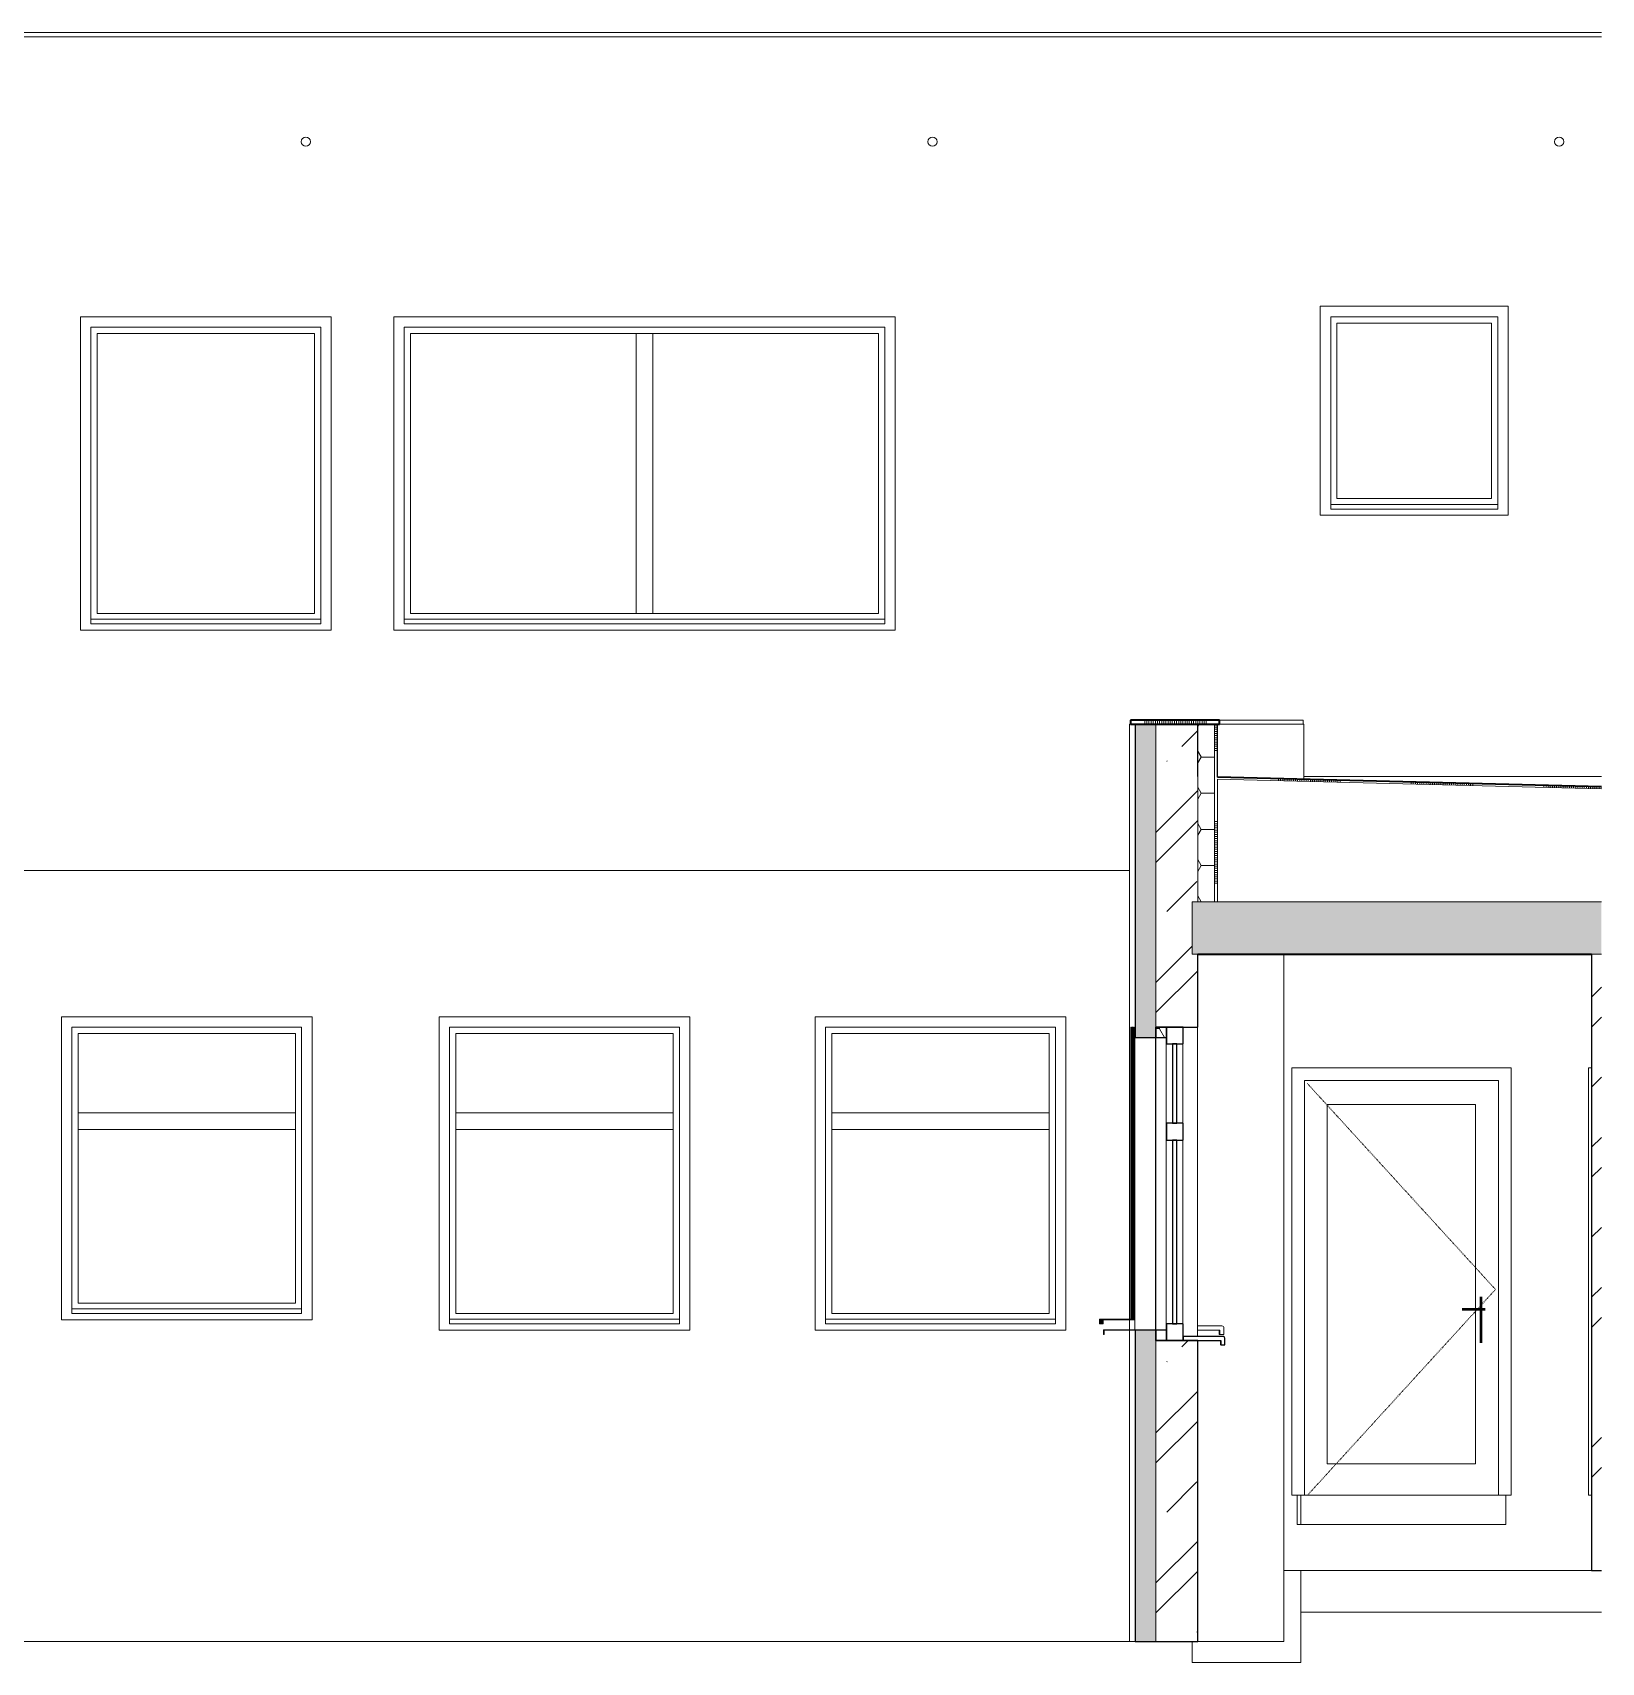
# Model space of a CAD drawing. Header units: millimetres. Extents: x -20192 to 462224, y -45352 to 20466.
# Drawn here: x 31350 to 38860, y 430 to 8230 of the extents above; entities that cross this region are included whole.
import ezdxf

# ---------------------------------------------------------------- set-up
doc = ezdxf.new("R2010")
doc.units = ezdxf.units.MM
doc.linetypes.add('Čárka', pattern=[6.35, 3.175, -3.175])
for name, color, linetype, lineweight in [('A-DOOR', 31, 'Continuous', 9), ('A-DOOR-FRAM', 31, 'Continuous', 9), ('A-FLOR', 192, 'Continuous', 9), ('A-GENM', 13, 'Continuous', 9), ('A-GLAZ', 151, 'Continuous', 9), ('A-ROOF', 132, 'Continuous', 9), ('A-ROOF-PATT', 132, 'Continuous', 35), ('A-WALL', 113, 'Continuous', 9), ('A-WALL-PATT', 111, 'Continuous', 25), ('Q-SPCQ', 91, 'Continuous', 9), ('S-COLS', 52, 'Continuous', 9)]:
    doc.layers.add(name, color=color, linetype=linetype, lineweight=lineweight)
pattern_1 = [(45, (46693.3, 5e-10), (-359.21, 359.21), []), (45, (46837, 5e-10), (-359.21, 359.21), []), (45, (47124.37, 5e-10), (-215.526, 502.894), [203.2, -101.6, 3.353, -98.247])]

# ---------------------------------------------------------------- blocks, each defined once
blk = doc.blocks.new('DVERE_1k_oblozka - DD03_01_800x1970_koupelna-1549489-VB4-J-Bourání')
at = {"layer": 'A-DOOR-FRAM'}
for p, q in [((-76234.6, 3275), (-76249.6, 3275)), ((-76249.6, 3275), (-76249.6, 1230)), ((-76234.6, 1230), (-76249.6, 1230))]:
    blk.add_line(p, q, dxfattribs=at)
blk = doc.blocks.new('DVERE_1k_oblozka - DD03_01_900x1970_koupelna-1549518-VB4-J-Bourání')
at = {"layer": 'A-DOOR'}
for p, q in [((-77609.6, 1230), (-77609.6, 3215)), ((-76679.6, 3215), (-77609.6, 3215)), ((-76679.6, 1230), (-76679.6, 3215)), ((-77499.6, 3100), (-77499.6, 1380)), ((-76789.6, 3100), (-77499.6, 3100)), ((-76789.6, 1380), (-76789.6, 3100)), ((-77499.6, 1380), (-76789.6, 1380)), ((-76679.6, 1230), (-77609.6, 1230))]:
    blk.add_line(p, q, dxfattribs=at)
at = {"layer": 'A-DOOR', "linetype": 'Čárka'}
for p, q in [((-76694.6, 2215), (-77594.6, 3200)), ((-77594.6, 1230), (-76694.6, 2215))]:
    blk.add_line(p, q, dxfattribs=at)
at = {"layer": 'A-DOOR', "lineweight": 50}
for p, q in [((-76854.6, 2120), (-76744.6, 2120)), ((-76764.6, 2180), (-76764.6, 1960))]:
    blk.add_line(p, q, dxfattribs=at)
at = {"layer": 'A-DOOR-FRAM'}
for p, q in [((-77669.6, 3275), (-77669.6, 1230)), ((-76619.6, 3275), (-77669.6, 3275)), ((-76619.6, 1230), (-76619.6, 3275)), ((-77669.6, 1230), (-77609.6, 1230)), ((-76619.6, 1230), (-76679.6, 1230))]:
    blk.add_line(p, q, dxfattribs=at)
blk = doc.blocks.new('parapet_ext - parapet_ext-1802110-VB4-J-Bourání')
at = {"layer": 'Q-SPCQ'}
for p, q in [((-78583.6, 2050), (-78583.6, 2072)), ((-78580.8, 2072), (-78583.6, 2072)), ((-78580.8, 2050), (-78583.6, 2050)), ((-78577.3, 2072), (-78580.8, 2072)), ((-78580.8, 2072), (-78580.8, 2050)), ((-78580.8, 2050), (-78578.8, 2050)), ((-78578.8, 2070), (-78577.3, 2070)), ((-78578.8, 2050), (-78578.8, 2070))]:
    blk.add_line(p, q, dxfattribs=at)
blk = doc.blocks.new('parapet_ext - parapet_ext-V19-VB4-J-Bourání')
at = {"layer": 'Q-SPCQ'}
for p, q in [((-78590, 2050), (-78590, 2072)), ((-78587.1, 2072), (-78590, 2072)), ((-78587.1, 2050), (-78590, 2050)), ((-78583.6, 2072), (-78587.1, 2072)), ((-78587.1, 2072), (-78587.1, 2050)), ((-78587.1, 2050), (-78585.1, 2050)), ((-78585.1, 2070), (-78583.6, 2070)), ((-78585.1, 2050), (-78585.1, 2070))]:
    blk.add_line(p, q, dxfattribs=at)
blk = doc.blocks.new('parapet s nosem_vnitní - parapet s nosem_vnitní-1280344-VB4-J-Bourání')
at = {"layer": 'A-GENM'}
for p, q in [((-78004.3, 2040), (-78121.1, 2040)), ((-77994.3, 2000), (-77994.3, 2030)), ((-78121.1, 2020), (-78014.3, 2020)), ((-78017.4, 2000), (-78017.4, 2020)), ((-78014.3, 2000), (-78017.4, 2000)), ((-78014.3, 2020), (-78014.3, 2000)), ((-78014.3, 2000), (-77994.3, 2000))]:
    blk.add_line(p, q, dxfattribs=at)
blk.add_ellipse((-78004.3, 2030), major_axis=(0, 10), ratio=0.999995, start_param=4.712389, end_param=6.283185, dxfattribs=at)
blk = doc.blocks.new('parapet_ext - parapet_ext-V20-VB4-J-Bourání')
at = {"layer": 'Q-SPCQ'}
for p, q in [((-78577.3, 2050), (-78577.3, 2072)), ((-78574.4, 2072), (-78577.3, 2072)), ((-78574.4, 2050), (-78577.3, 2050)), ((-78424.5, 2072), (-78574.4, 2072)), ((-78574.4, 2072), (-78574.4, 2050)), ((-78574.4, 2050), (-78572.4, 2050)), ((-78572.4, 2070), (-78424.5, 2070)), ((-78572.4, 2050), (-78572.4, 2070))]:
    blk.add_line(p, q, dxfattribs=at)
blk = doc.blocks.new('OKNO_1k_nadsvetlik - OKNO_1k_nadsvetlik_1000 x 1500-1969491-VB4-J-Bourání')
at = {"layer": 'A-GLAZ'}
h = blk.add_hatch(dxfattribs=at)
h.set_pattern_fill('FP_24', color=256, style=0, pattern_type=2)
h.set_pattern_definition([(0, (-68354.05, 0), (150, 86.6), [100, -200]), (60, (-68254.05, 0), (0.0022, 173.2038), [100, -200]), (300, (-68254.05, 0), (149.9978, -86.6038), [100, -200])])
h.paths.add_polyline_path([(-78321.1, 1970), (-78270.1, 1970), (-78270.1, 2020), (-78321.1, 2020)])
h.paths.add_polyline_path([(-78321.1, 3420), (-78270.1, 3420), (-78270.1, 3470), (-78321.1, 3470)])
at = {"layer": 'A-GLAZ', "lineweight": 25}
for p, q in [((-78321.1, 3470), (-78321.1, 3420)), ((-78270.1, 3470), (-78320.1, 3470)), ((-78270.1, 3420), (-78270.1, 3470)), ((-78270.1, 3470), (-78270.1, 3390)), ((-78190.1, 3470), (-78270.1, 3470)), ((-78190.1, 3390), (-78190.1, 3470)), ((-78321.1, 3420), (-78270.1, 3420)), ((-78270.1, 3390), (-78190.1, 3390)), ((-78220.1, 3390), (-78240.1, 3390)), ((-78240.1, 3390), (-78240.1, 3010)), ((-78220.1, 3010), (-78220.1, 3390)), ((-78190.1, 3010), (-78270.1, 3010)), ((-78270.1, 3010), (-78270.1, 2930)), ((-78240.1, 3010), (-78220.1, 3010)), ((-78190.1, 2930), (-78190.1, 3010)), ((-78270.1, 2930), (-78190.1, 2930)), ((-78220.1, 2930), (-78240.1, 2930)), ((-78240.1, 2930), (-78240.1, 2050)), ((-78220.1, 2050), (-78220.1, 2930)), ((-78270.1, 2050), (-78270.1, 1970)), ((-78190.1, 2050), (-78270.1, 2050)), ((-78240.1, 2050), (-78220.1, 2050)), ((-78190.1, 1970), (-78190.1, 2050)), ((-78270.1, 2020), (-78321.1, 2020)), ((-78321.1, 2020), (-78321.1, 1970)), ((-78320.1, 1970), (-78270.1, 1970)), ((-78270.1, 1970), (-78270.1, 2020)), ((-78270.1, 1970), (-78190.1, 1970))]:
    blk.add_line(p, q, dxfattribs=at)
at = {"layer": 'A-GLAZ'}
for p, q in [((-78321.9, 2022), (-78321.9, 3420)), ((-78270.9, 3420), (-78270.9, 2022)), ((-78270.8, 2050), (-78270.8, 3390)), ((-78270.8, 3390), (-78270.1, 3390)), ((-78240.8, 3390), (-78240.8, 3010)), ((-78190.8, 3390), (-78190.8, 3010)), ((-78270.8, 3010), (-78270.1, 3010)), ((-78270.8, 3010), (-78270.8, 2930)), ((-78270.1, 2930), (-78270.8, 2930)), ((-78240.8, 2050), (-78240.8, 2930)), ((-78190.8, 2930), (-78190.8, 2050)), ((-78270.1, 2050), (-78270.8, 2050))]:
    blk.add_line(p, q, dxfattribs=at)
blk = doc.blocks.new('parapet s nosem_vnitní - parapet s nosem_vnitní-V21-VB4-J-Bourání')
at = {"layer": 'A-GENM', "lineweight": 25}
for p, q in [((-78000.1, 1990), (-78190.1, 1990)), ((-78190.1, 1990), (-78190.1, 1970)), ((-78190.1, 1970), (-78010.1, 1970)), ((-78010.1, 1970), (-78010.1, 1950)), ((-78010.1, 1950), (-77990.1, 1950)), ((-77990.1, 1950), (-77990.1, 1980))]:
    blk.add_line(p, q, dxfattribs=at)
at = {"layer": 'A-GENM'}
for p, q in [((-78011.1, 1950), (-78011.1, 1970)), ((-78010.1, 1950), (-78011.1, 1950))]:
    blk.add_line(p, q, dxfattribs=at)
at = {"layer": 'A-GENM', "lineweight": 25, "flags": 128}
blk.add_lwpolyline([(-77990.1, 1980), (-77990.4, 1982.2), (-77991.1, 1984.3), (-77992.3, 1986.2), (-77993.9, 1987.8), (-77995.8, 1989), (-77997.9, 1989.7), (-78000.1, 1990)], dxfattribs=at)
blk = doc.blocks.new('parapet_ext - parapet_ext-V22-VB4-J-Bourání')
at = {"layer": 'Q-SPCQ'}
for p, q in [((-78570.9, 2000), (-78570.9, 2022)), ((-78570.1, 2022), (-78570.9, 2022)), ((-78570.1, 2000), (-78570.9, 2000)), ((-78270.1, 2022), (-78570.1, 2022)), ((-78570.1, 2022), (-78570.1, 2000)), ((-78570.1, 2000), (-78568.1, 2000)), ((-78568.1, 2000), (-78568.1, 2020)), ((-78568.1, 2020), (-78270.1, 2020)), ((-78270.1, 2020), (-78270.1, 2022))]:
    blk.add_line(p, q, dxfattribs=at)
blk = doc.blocks.new('OKNO_1k_nadsvetlik - OKNO_1k_nadsvetlik_1200 x 1500-1969485-VB4-J-Bourání')
at = {"layer": 'A-GLAZ'}
for p, q in [((-80551.5, 3520), (-81751.5, 3520)), ((-81751.5, 3520), (-81751.5, 2020)), ((-80551.5, 2020), (-80551.5, 3520)), ((-81701.5, 2072), (-81701.5, 3470)), ((-81701.5, 3470), (-80601.5, 3470)), ((-81671.5, 2100), (-81671.5, 3440)), ((-81671.5, 3440), (-80631.5, 3440)), ((-80631.5, 3440), (-80631.5, 2100)), ((-80601.5, 2072), (-80601.5, 3470)), ((-81671.5, 3060), (-80631.5, 3060)), ((-81671.5, 3060), (-81671.5, 2980)), ((-80631.5, 2980), (-80631.5, 3060)), ((-80631.5, 2980), (-81671.5, 2980)), ((-80631.5, 2100), (-81671.5, 2100)), ((-81751.5, 2020), (-80551.5, 2020))]:
    blk.add_line(p, q, dxfattribs=at)
blk = doc.blocks.new('parapet_ext - parapet_ext-1802071-VB4-J-Bourání')
at = {"layer": 'Q-SPCQ'}
for p, q in [((-87389.8, 2100), (-87389.8, 2122)), ((-86289.8, 2122), (-87389.8, 2122)), ((-86289.8, 2122), (-86289.8, 2100)), ((-86289.8, 2100), (-87389.8, 2100))]:
    blk.add_line(p, q, dxfattribs=at)
blk = doc.blocks.new('OKNO_1k_nadsvetlik - OKNO_1k_nadsvetlik_1200 x 1450-1969503-VB4-J-Bourání')
at = {"layer": 'A-GLAZ'}
for p, q in [((-86239.8, 3520), (-87439.8, 3520)), ((-87439.8, 3520), (-87439.8, 2070)), ((-86239.8, 2070), (-86239.8, 3520)), ((-87389.8, 2122), (-87389.8, 3470)), ((-87389.8, 3470), (-86289.8, 3470)), ((-87359.8, 2150), (-87359.8, 3440)), ((-87359.8, 3440), (-86319.8, 3440)), ((-86319.8, 3440), (-86319.8, 2150)), ((-86289.8, 2122), (-86289.8, 3470)), ((-87359.8, 3060), (-86319.8, 3060)), ((-87359.8, 3060), (-87359.8, 2980)), ((-86319.8, 2980), (-86319.8, 3060)), ((-86319.8, 2980), (-87359.8, 2980)), ((-86319.8, 2150), (-87359.8, 2150)), ((-87439.8, 2070), (-86239.8, 2070))]:
    blk.add_line(p, q, dxfattribs=at)
blk = doc.blocks.new('OKNO_1k - OKNO_1k_1200x1500-2034293-VB4-J-Bourání')
at = {"layer": 'A-GLAZ'}
for p, q in [((-82268.4, 6870), (-83468.4, 6870)), ((-83468.4, 6870), (-83468.4, 5370)), ((-82268.4, 5370), (-82268.4, 6870)), ((-83418.4, 5422), (-83418.4, 6820)), ((-83418.4, 6820), (-82318.4, 6820)), ((-83388.4, 5450), (-83388.4, 6790)), ((-83388.4, 6790), (-82348.4, 6790)), ((-82348.4, 6790), (-82348.4, 5450)), ((-82318.4, 5422), (-82318.4, 6820)), ((-82348.4, 5450), (-83388.4, 5450)), ((-83468.4, 5370), (-82268.4, 5370))]:
    blk.add_line(p, q, dxfattribs=at)
blk = doc.blocks.new('OKNO_1k - OKNO_1k_900x1000-2034294-VB4-J-Bourání')
at = {"layer": 'A-GLAZ'}
for p, q in [((-76633.3, 6920), (-77533.3, 6920)), ((-77533.3, 6920), (-77533.3, 5920)), ((-77483.3, 5972), (-77483.3, 6870)), ((-77483.3, 6870), (-76683.3, 6870)), ((-76683.3, 5972), (-76683.3, 6870)), ((-76633.3, 5920), (-76633.3, 6920)), ((-77453.3, 6000), (-77453.3, 6840)), ((-77453.3, 6840), (-76713.3, 6840)), ((-76713.3, 6840), (-76713.3, 6000)), ((-76713.3, 6000), (-77453.3, 6000)), ((-77533.3, 5920), (-76633.3, 5920))]:
    blk.add_line(p, q, dxfattribs=at)
blk = doc.blocks.new('parapet_ext - parapet_ext-1802001-VB4-J-Bourání')
at = {"layer": 'Q-SPCQ'}
for p, q in [((-77483.3, 5950), (-77483.3, 5972)), ((-76683.3, 5972), (-77483.3, 5972)), ((-76683.3, 5950), (-77483.3, 5950)), ((-76683.3, 5972), (-76683.3, 5950))]:
    blk.add_line(p, q, dxfattribs=at)
blk = doc.blocks.new('OKNO_2k_ - OKNO_2k_2400 x 1500-1963719-VB4-J-Bourání')
at = {"layer": 'A-GLAZ'}
for p, q in [((-86098.4, 6870), (-88498.4, 6870)), ((-88498.4, 6870), (-88498.4, 5370)), ((-86098.4, 5370), (-86098.4, 6870)), ((-88448.4, 5422), (-88448.4, 6820)), ((-88448.4, 6820), (-86148.4, 6820)), ((-88418.4, 5450), (-88418.4, 6790)), ((-88418.4, 6790), (-86178.4, 6790)), ((-87338.4, 5450), (-87338.4, 6790)), ((-87258.4, 6790), (-87338.4, 6790)), ((-87258.4, 6790), (-87258.4, 5450)), ((-86178.4, 6790), (-86178.4, 5450)), ((-86148.4, 5422), (-86148.4, 6820)), ((-86178.4, 5450), (-88418.4, 5450)), ((-87258.4, 5450), (-87338.4, 5450)), ((-88498.4, 5370), (-86098.4, 5370))]:
    blk.add_line(p, q, dxfattribs=at)
blk = doc.blocks.new('parapet_ext - parapet_ext-1801991-VB4-J-Bourání')
at = {"layer": 'Q-SPCQ'}
for p, q in [((-88448.4, 5400), (-88448.4, 5422)), ((-86148.4, 5422), (-88448.4, 5422)), ((-86148.4, 5400), (-88448.4, 5400)), ((-86148.4, 5422), (-86148.4, 5400))]:
    blk.add_line(p, q, dxfattribs=at)

msp = doc.modelspace()

# ---------------------------------------------------------------- hatches: boundary and pattern name
at = {"layer": 'A-ROOF-PATT', "lineweight": 9}
h = msp.add_hatch(dxfattribs=at)
h.set_pattern_fill('FP_33', color=41, style=0, pattern_type=2)
h.set_pattern_definition([(270, (39213, 4940), (1270, 8e-14), []), (270, (39223.1, 4940), (1270, 8e-14), []), (270, (39233.3, 4940), (1270, 8e-14), []), (270, (39243.4, 4940), (1270, 8e-14), []), (270, (39253.6, 4940), (1270, 8e-14), []), (270, (39263.7, 4940), (1270, 8e-14), []), (270, (39273.9, 4940), (1270, 8e-14), []), (270, (39284, 4940), (1270, 8e-14), []), (270, (39294.2, 4940), (1270, 8e-14), []), (270, (39304.4, 4940), (1270, 8e-14), []), (270, (39314.5, 4940), (1270, 8e-14), []), (270, (39324.7, 4940), (1270, 8e-14), []), (270, (39334.9, 4940), (1270, 8e-14), []), (270, (39345, 4940), (1270, 8e-14), []), (270, (39355.2, 4940), (1270, 8e-14), []), (270, (39365.3, 4940), (1270, 8e-14), []), (270, (39375.5, 4940), (1270, 8e-14), []), (270, (39385.7, 4940), (1270, 8e-14), []), (270, (39395.8, 4940), (1270, 8e-14), []), (270, (39406, 4940), (1270, 8e-14), []), (270, (39416.1, 4940), (1270, 8e-14), []), (270, (39426.3, 4940), (1270, 8e-14), []), (270, (39436.5, 4940), (1270, 8e-14), []), (270, (39446.6, 4940), (1270, 8e-14), []), (270, (39456.8, 4940), (1270, 8e-14), []), (270, (39467, 4940), (1270, 8e-14), []), (270, (39477.1, 4940), (1270, 8e-14), []), (270, (39487.3, 4940), (1270, 8e-14), []), (270, (39497.4, 4940), (1270, 8e-14), []), (270, (39507.6, 4940), (1270, 8e-14), []), (270, (39848, 4940), (1270, 8e-14), []), (270, (39858.1, 4940), (1270, 8e-14), []), (270, (39868.3, 4940), (1270, 8e-14), []), (270, (39878.4, 4940), (1270, 8e-14), []), (270, (39888.6, 4940), (1270, 8e-14), []), (270, (39898.7, 4940), (1270, 8e-14), []), (270, (39908.9, 4940), (1270, 8e-14), []), (270, (39919, 4940), (1270, 8e-14), []), (270, (39929.2, 4940), (1270, 8e-14), []), (270, (39939.4, 4940), (1270, 8e-14), []), (270, (39949.5, 4940), (1270, 8e-14), []), (270, (39959.7, 4940), (1270, 8e-14), []), (270, (39969.9, 4940), (1270, 8e-14), []), (270, (39980, 4940), (1270, 8e-14), []), (270, (39990.2, 4940), (1270, 8e-14), []), (270, (40000.3, 4940), (1270, 8e-14), []), (270, (40010.5, 4940), (1270, 8e-14), []), (270, (40020.7, 4940), (1270, 8e-14), []), (270, (40030.8, 4940), (1270, 8e-14), []), (270, (40041, 4940), (1270, 8e-14), []), (270, (40051.1, 4940), (1270, 8e-14), []), (270, (40061.3, 4940), (1270, 8e-14), []), (270, (40071.5, 4940), (1270, 8e-14), []), (270, (40081.6, 4940), (1270, 8e-14), []), (270, (40091.8, 4940), (1270, 8e-14), []), (270, (40102, 4940), (1270, 8e-14), []), (270, (40112.1, 4940), (1270, 8e-14), []), (270, (40122.3, 4940), (1270, 8e-14), []), (270, (40132.4, 4940), (1270, 8e-14), []), (270, (40142.6, 4940), (1270, 8e-14), [])])
h.paths.add_polyline_path([(37031.4, 4920), (37031.4, 4940), (36606.3, 4940), (36606.3, 4920), (36704.7, 4920)])
h = msp.add_hatch(dxfattribs=at)
h.set_pattern_fill('FP_31', color=256, style=0, pattern_type=2)
h.set_pattern_definition([(90.654, (42053.3, 4652.7), (-1269.92, -14.5), []), (90.654, (42043.1, 4652.6), (-1269.92, -14.5), []), (90.654, (42033, 4652.5), (-1269.92, -14.5), []), (90.654, (42022.8, 4652.4), (-1269.92, -14.5), []), (90.654, (42012.7, 4652.3), (-1269.92, -14.5), []), (90.654, (42002.5, 4652.1), (-1269.92, -14.5), []), (90.654, (41992.3, 4652), (-1269.92, -14.5), []), (90.654, (41982.2, 4651.9), (-1269.92, -14.5), []), (90.654, (41972, 4651.8), (-1269.92, -14.5), []), (90.654, (41961.9, 4651.7), (-1269.92, -14.5), []), (90.654, (41951.7, 4651.6), (-1269.92, -14.5), []), (90.654, (41941.5, 4651.5), (-1269.92, -14.5), []), (90.654, (41931.4, 4651.3), (-1269.92, -14.5), []), (90.654, (41921.2, 4651.2), (-1269.92, -14.5), []), (90.654, (41911.1, 4651.1), (-1269.92, -14.5), []), (90.654, (41900.9, 4651), (-1269.92, -14.5), []), (90.654, (41890.7, 4650.9), (-1269.92, -14.5), []), (90.654, (41880.6, 4650.8), (-1269.92, -14.5), []), (90.654, (41870.4, 4650.6), (-1269.92, -14.5), []), (90.654, (41860.3, 4650.5), (-1269.92, -14.5), []), (90.654, (41850.1, 4650.4), (-1269.92, -14.5), []), (90.654, (41840, 4650.3), (-1269.92, -14.5), []), (90.654, (41829.8, 4650.2), (-1269.92, -14.5), []), (90.654, (41819.6, 4650), (-1269.92, -14.5), []), (90.654, (41809.5, 4650), (-1269.92, -14.5), []), (90.654, (41799.3, 4649.8), (-1269.92, -14.5), []), (90.654, (41789.2, 4649.7), (-1269.92, -14.5), []), (90.654, (41779, 4649.6), (-1269.92, -14.5), []), (90.654, (41768.8, 4649.5), (-1269.92, -14.5), []), (90.654, (41758.7, 4649.4), (-1269.92, -14.5), []), (90.654, (41418.3, 4645.5), (-1269.9, -14.5), []), (90.654, (41408.2, 4645.4), (-1269.9, -14.5), []), (90.654, (41398, 4645.2), (-1269.9, -14.5), []), (90.654, (41387.9, 4645.1), (-1269.9, -14.5), []), (90.654, (41377.7, 4645), (-1269.9, -14.5), []), (90.654, (41367.5, 4644.9), (-1269.9, -14.5), []), (90.654, (41357.4, 4644.8), (-1269.9, -14.5), []), (90.654, (41347.2, 4644.7), (-1269.9, -14.5), []), (90.654, (41337, 4644.6), (-1269.9, -14.5), []), (90.654, (41326.9, 4644.4), (-1269.9, -14.5), []), (90.654, (41316.7, 4644.3), (-1269.9, -14.5), []), (90.654, (41306.6, 4644.2), (-1269.9, -14.5), []), (90.654, (41296.4, 4644.1), (-1269.9, -14.5), []), (90.654, (41286.3, 4644), (-1269.9, -14.5), []), (90.654, (41276.1, 4643.9), (-1269.9, -14.5), []), (90.654, (41266, 4643.7), (-1269.9, -14.5), []), (90.654, (41255.8, 4643.6), (-1269.9, -14.5), []), (90.654, (41245.6, 4643.5), (-1269.9, -14.5), []), (90.654, (41235.5, 4643.4), (-1269.9, -14.5), []), (90.654, (41225.3, 4643.3), (-1269.9, -14.5), []), (90.654, (41215.2, 4643.2), (-1269.9, -14.5), []), (90.654, (41205, 4643), (-1269.9, -14.5), []), (90.654, (41194.8, 4642.9), (-1269.9, -14.5), []), (90.654, (41184.7, 4642.8), (-1269.9, -14.5), []), (90.654, (41174.5, 4642.7), (-1269.9, -14.5), []), (90.654, (41164.4, 4642.6), (-1269.9, -14.5), []), (90.654, (41154.2, 4642.5), (-1269.9, -14.5), []), (90.654, (41144, 4642.3), (-1269.9, -14.5), []), (90.654, (41133.9, 4642.2), (-1269.9, -14.5), []), (90.654, (41123.7, 4642.1), (-1269.9, -14.5), [])])
h.paths.add_polyline_path([(38859.9, 4610.1), (38859.9, 4620.1), (37022.3, 4666.9), (37022.3, 4656.9), (37135.8, 4654)])
at = {"layer": 'A-ROOF-PATT'}
msp.add_hatch(color=256, dxfattribs=at).paths.add_polyline_path([(38812.7, 3820), (38859.9, 3820), (38859.9, 4070), (36900.9, 4070), (36900.9, 3820), (37135.8, 3820)])
at = {"layer": 'A-WALL-PATT', "lineweight": 9}
h = msp.add_hatch(color=41, dxfattribs=at)
h.paths.add_polyline_path([(36727.2, 530), (36727.2, 2020), (36627.2, 2020), (36627.2, 530)])
h.paths.add_polyline_path([(36727.2, 3420), (36727.2, 4920), (36627.2, 4920), (36627.2, 3420), (36704.7, 3420)])
h = msp.add_hatch(dxfattribs=at)
h.set_pattern_fill('FP_23', color=256, angle=-45, style=0, pattern_type=2)
h.set_pattern_definition(pattern_1)
h.paths.add_polyline_path([(36927.3, 530), (36927.3, 1970), (36727.3, 1970), (36727.3, 530)])
h.paths.add_polyline_path([(36727.3, 3470), (36927.3, 3470), (36927.3, 3820), (36900.9, 3820), (36900.9, 4070), (36927.3, 4070), (36927.3, 4920), (36727.3, 4920), (36727.3, 3485.2)])
h = msp.add_hatch(dxfattribs=at)
h.set_pattern_fill('FP_27', color=256, style=0, pattern_type=2)
h.set_pattern_definition([(0, (46693.32, 0), (150, 86.6), [100, -200]), (60, (46793.32, 0), (0.0022, 173.2038), [100, -200]), (300, (46793.32, 0), (149.9978, -86.6038), [100, -200])])
h.paths.add_polyline_path([(37007.3, 4070), (37007.3, 4920), (36927.3, 4920), (36927.3, 4070)])
h = msp.add_hatch(dxfattribs=at)
h.set_pattern_fill('FP_32', color=256, style=0, pattern_type=2)
h.set_pattern_definition([(180, (37022.3, 5723), (-5e-12, -1270), []), (180, (37022.3, 5712.8), (-5e-12, -1270), []), (180, (37022.3, 5702.7), (-5e-12, -1270), []), (180, (37022.3, 5692.5), (-5e-12, -1270), []), (180, (37022.3, 5682.3), (-5e-12, -1270), []), (180, (37022.3, 5672.2), (-5e-12, -1270), []), (180, (37022.3, 5662), (-5e-12, -1270), []), (180, (37022.3, 5651.9), (-5e-12, -1270), []), (180, (37022.3, 5641.7), (-5e-12, -1270), []), (180, (37022.3, 5631.5), (-5e-12, -1270), []), (180, (37022.3, 5621.4), (-5e-12, -1270), []), (180, (37022.3, 5611.2), (-5e-12, -1270), []), (180, (37022.3, 5601), (-5e-12, -1270), []), (180, (37022.3, 5590.9), (-5e-12, -1270), []), (180, (37022.3, 5580.7), (-5e-12, -1270), []), (180, (37022.3, 5570.6), (-5e-12, -1270), []), (180, (37022.3, 5560.4), (-5e-12, -1270), []), (180, (37022.3, 5550.3), (-5e-12, -1270), []), (180, (37022.3, 5540.1), (-5e-12, -1270), []), (180, (37022.3, 5529.9), (-5e-12, -1270), []), (180, (37022.3, 5519.8), (-5e-12, -1270), []), (180, (37022.3, 5509.6), (-5e-12, -1270), []), (180, (37022.3, 5499.5), (-5e-12, -1270), []), (180, (37022.3, 5489.3), (-5e-12, -1270), []), (180, (37022.3, 5479.1), (-5e-12, -1270), []), (180, (37022.3, 5469), (-5e-12, -1270), []), (180, (37022.3, 5458.8), (-5e-12, -1270), []), (180, (37022.3, 5448.7), (-5e-12, -1270), []), (180, (37022.3, 5438.5), (-5e-12, -1270), []), (180, (37022.3, 5428.3), (-5e-12, -1270), []), (180, (37022.3, 5088), (-5e-12, -1270), []), (180, (37022.3, 5077.8), (-5e-12, -1270), []), (180, (37022.3, 5067.7), (-5e-12, -1270), []), (180, (37022.3, 5057.5), (-5e-12, -1270), []), (180, (37022.3, 5047.3), (-5e-12, -1270), []), (180, (37022.3, 5037.2), (-5e-12, -1270), []), (180, (37022.3, 5027), (-5e-12, -1270), []), (180, (37022.3, 5016.9), (-5e-12, -1270), []), (180, (37022.3, 5006.7), (-5e-12, -1270), []), (180, (37022.3, 4996.5), (-5e-12, -1270), []), (180, (37022.3, 4986.4), (-5e-12, -1270), []), (180, (37022.3, 4976.2), (-5e-12, -1270), []), (180, (37022.3, 4966), (-5e-12, -1270), []), (180, (37022.3, 4955.9), (-5e-12, -1270), []), (180, (37022.3, 4945.7), (-5e-12, -1270), []), (180, (37022.3, 4935.6), (-5e-12, -1270), []), (180, (37022.3, 4925.4), (-5e-12, -1270), []), (180, (37022.3, 4915.3), (-5e-12, -1270), []), (180, (37022.3, 4905.1), (-5e-12, -1270), []), (180, (37022.3, 4894.9), (-5e-12, -1270), []), (180, (37022.3, 4884.8), (-5e-12, -1270), []), (180, (37022.3, 4874.6), (-5e-12, -1270), []), (180, (37022.3, 4864.5), (-5e-12, -1270), []), (180, (37022.3, 4854.3), (-5e-12, -1270), []), (180, (37022.3, 4844.1), (-5e-12, -1270), []), (180, (37022.3, 4834), (-5e-12, -1270), []), (180, (37022.3, 4823.8), (-5e-12, -1270), []), (180, (37022.3, 4813.7), (-5e-12, -1270), []), (180, (37022.3, 4803.5), (-5e-12, -1270), []), (180, (37022.3, 4793.3), (-5e-12, -1270), [])])
h.paths.add_polyline_path([(37022.3, 4070), (37022.3, 4920), (37007.3, 4920), (37007.3, 4070)])
h = msp.add_hatch(dxfattribs=at)
h.set_pattern_fill('FP_23', color=256, angle=-45, style=0, pattern_type=2)
h.set_pattern_definition(pattern_1)
h.paths.add_polyline_path([(38812.7, 870), (38859.9, 870), (38859.9, 3820), (38812.7, 3820), (38812.7, 3485.2)])

# ---------------------------------------------------------------- linework, layer by layer
at = {"layer": 'A-FLOR'}
msp.add_line((38859.9, 670), (37420.6, 670), dxfattribs=at)
at = {"layer": 'A-ROOF', "color": 41}
for p, q in [((25066.5, 8230), (38859.9, 8230)), ((37031.4, 4940), (37431.4, 4940)), ((37431.4, 4940), (37431.4, 4920))]:
    msp.add_line(p, q, dxfattribs=at)
at = {"layer": 'A-ROOF', "color": 40, "lineweight": 35}
for p, q in [((37031.4, 4940), (36606.3, 4940)), ((36606.3, 4940), (36606.3, 4920)), ((36606.3, 4920), (37031.4, 4920)), ((37031.4, 4920), (37031.4, 4940))]:
    msp.add_line(p, q, dxfattribs=at)
at = {"layer": 'A-ROOF', "lineweight": 35}
for p, q in [((38859.9, 4620.1), (37022.3, 4666.9)), ((36927.3, 3820), (38812.7, 3820))]:
    msp.add_line(p, q, dxfattribs=at)
at = {"layer": 'A-ROOF'}
for p, q in [((37022.3, 4656.9), (37022.3, 4070)), ((38859.9, 4610.1), (37022.3, 4656.9)), ((37435.8, 4670), (38859.9, 4670)), ((37022.3, 4070), (38859.9, 4070))]:
    msp.add_line(p, q, dxfattribs=at)
at = {"layer": 'A-WALL'}
for p, q in [((38859.9, 8210), (25066.5, 8210)), ((36727.3, 4920), (36727.3, 3470)), ((37007.3, 4920), (37007.3, 4070)), ((37435.8, 4920), (37031.4, 4920)), ((37435.8, 4656.4), (37435.8, 4920)), ((36927.3, 4070), (36927.3, 4669.3)), ((36600.8, 4220), (26981.5, 4220)), ((36900.9, 3820), (36900.9, 4070)), ((36900.9, 4070), (37022.3, 4070)), ((36927.3, 3820), (36900.9, 3820)), ((38859.9, 3820), (38812.7, 3820)), ((36926.3, 3470), (36926.3, 1990)), ((36727.3, 1970), (36727.3, 530)), ((37402.7, 1090), (37402.7, 1230)), ((37420.6, 1230), (37420.6, 1090)), ((38402.7, 1230), (38402.7, 1090)), ((38402.7, 1090), (37402.7, 1090)), ((37338.9, 870), (38812.7, 870)), ((37420.6, 870), (37420.6, 430)), ((26959.5, 530), (36627.2, 530)), ((36900.6, 430), (36900.6, 530)), ((37420.6, 430), (36900.6, 430))]:
    msp.add_line(p, q, dxfattribs=at)
at = {"layer": 'A-WALL', "color": 41}
for p, q in [((36606.3, 4920), (36600.8, 4920)), ((36600.8, 4920), (36600.8, 2072)), ((36607.3, 2072), (36607.3, 3470)), ((36607.3, 3470), (36610.2, 3470)), ((36610.2, 3470), (36610.2, 2072)), ((36613.6, 2072), (36613.6, 3470)), ((36613.6, 3470), (36616.5, 3470)), ((36616.5, 3470), (36616.5, 2072)), ((36620, 2072), (36620, 3470)), ((36620, 3470), (36622.9, 3470)), ((36622.9, 3470), (36622.9, 2070)), ((36626.4, 2022), (36626.4, 3420)), ((36626.4, 3420), (36627.2, 3420)), ((36726.4, 3420), (36726.4, 2022)), ((36600.8, 2070), (36600.8, 2022)), ((36600.8, 2020), (36600.8, 530))]:
    msp.add_line(p, q, dxfattribs=at)
at = {"layer": 'A-WALL', "color": 2, "lineweight": 25}
for p, q in [((36627.2, 4920), (36627.2, 3420)), ((36727.2, 3420), (36727.2, 3470)), ((36627.2, 3420), (36727.2, 3420)), ((36627.2, 2020), (36627.2, 530)), ((36727.2, 2020), (36627.2, 2020)), ((36727.2, 1970), (36727.2, 2020)), ((36627.2, 530), (36727.2, 530))]:
    msp.add_line(p, q, dxfattribs=at)
at = {"layer": 'A-WALL', "color": 50}
for p, q in [((36727.2, 3470), (36727.2, 4920)), ((36727.2, 530), (36727.2, 1970))]:
    msp.add_line(p, q, dxfattribs=at)
at = {"layer": 'A-WALL', "lineweight": 25}
for p, q in [((36927.3, 4669.3), (36927.3, 4920)), ((37022.3, 4666.9), (37022.3, 4920)), ((36927.3, 3470), (36927.3, 3820)), ((38812.7, 3820), (38812.7, 870)), ((36727.3, 3470), (36927.3, 3470)), ((36927.3, 1970), (36727.3, 1970)), ((36927.3, 530), (36927.3, 1970)), ((38812.7, 870), (38859.9, 870)), ((36727.3, 530), (36927.3, 530))]:
    msp.add_line(p, q, dxfattribs=at)
at = {"layer": 'A-WALL'}
for centre, start, end in [((32657.7, 7708), 360, 180), ((35657.7, 7708), 0, 180), ((38657.7, 7708), 0, 180), ((32657.7, 7708), 180, 0), ((35657.7, 7708), 180, 0), ((38657.7, 7708), 180, 0)]:
    msp.add_arc(centre, 22, start, end, dxfattribs=at)
at = {"layer": 'S-COLS'}
for q in [(37338.9, 3820), (36927.3, 530)]:
    msp.add_line((37338.9, 530), q, dxfattribs=at)

# ---------------------------------------------------------------- block references
at = {"layer": 'A-DOOR', "linetype": 'Čárka'}
msp.add_blockref('DVERE_1k_oblozka - DD03_01_900x1970_koupelna-1549518-VB4-J-Bourání', (115047.4, 0), dxfattribs=at)
at = {"layer": 'A-DOOR-FRAM', "lineweight": 18}
msp.add_blockref('DVERE_1k_oblozka - DD03_01_800x1970_koupelna-1549489-VB4-J-Bourání', (115047.4, 0), dxfattribs=at)
at = {"layer": 'A-GENM'}
for name in ['parapet s nosem_vnitní - parapet s nosem_vnitní-1280344-VB4-J-Bourání', 'parapet s nosem_vnitní - parapet s nosem_vnitní-V21-VB4-J-Bourání']:
    msp.add_blockref(name, (115047.4, 0), dxfattribs=at)
at = {"layer": 'A-GLAZ'}
for name, p in [('OKNO_1k - OKNO_1k_1200x1500-2034293-VB4-J-Bourání', (115047.4, 0)), ('OKNO_2k_ - OKNO_2k_2400 x 1500-1963719-VB4-J-Bourání', (121577.4, 0)), ('OKNO_1k - OKNO_1k_900x1000-2034294-VB4-J-Bourání', (115047.4, 0)), ('OKNO_1k_nadsvetlik - OKNO_1k_nadsvetlik_1200 x 1450-1969503-VB4-J-Bourání', (118927.4, 0)), ('OKNO_1k_nadsvetlik - OKNO_1k_nadsvetlik_1200 x 1500-1969485-VB4-J-Bourání', (115047.4, 0)), ('OKNO_1k_nadsvetlik - OKNO_1k_nadsvetlik_1200 x 1500-1969485-VB4-J-Bourání', (116847.4, 0)), ('OKNO_1k_nadsvetlik - OKNO_1k_nadsvetlik_1000 x 1500-1969491-VB4-J-Bourání', (115047.4, 0))]:
    msp.add_blockref(name, p, dxfattribs=at)
at = {"layer": 'Q-SPCQ'}
for name, p in [('parapet_ext - parapet_ext-1802001-VB4-J-Bourání', (115047.4, 0)), ('parapet_ext - parapet_ext-1802071-VB4-J-Bourání', (119018.8, 3300)), ('parapet_ext - parapet_ext-1801991-VB4-J-Bourání', (121577.4, 0)), ('parapet_ext - parapet_ext-1802071-VB4-J-Bourání', (118927.4, 0)), ('parapet_ext - parapet_ext-1802071-VB4-J-Bourání', (120735.6, -50)), ('parapet_ext - parapet_ext-1802071-VB4-J-Bourání', (122535.6, -50)), ('parapet_ext - parapet_ext-V19-VB4-J-Bourání', (115047.4, 0)), ('parapet_ext - parapet_ext-1802110-VB4-J-Bourání', (115047.4, 0)), ('parapet_ext - parapet_ext-V20-VB4-J-Bourání', (115047.4, 0)), ('parapet_ext - parapet_ext-V22-VB4-J-Bourání', (115047.4, 0))]:
    msp.add_blockref(name, p, dxfattribs=at)

doc.saveas('drawing.dxf')
